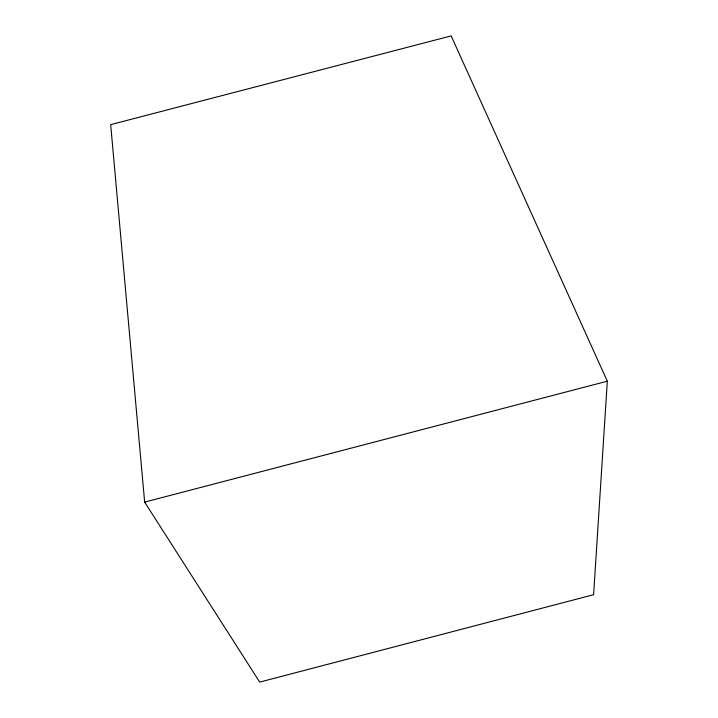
<?xml version="1.0" encoding="UTF-8"?>
<svg xmlns="http://www.w3.org/2000/svg" width="718" height="718" viewBox="0 0 718 718"><rect width="100%" height="100%" fill="white"/><g stroke="black" fill="none" stroke-linecap="round" stroke-linejoin="round"><path stroke-width="1.08" d="M607.32 381.195L593.606 594.71L259.71 682.1L144.65 502.106L110.68 124.636L451.164 35.9L607.32 381.195L144.65 502.106"/></g></svg>
